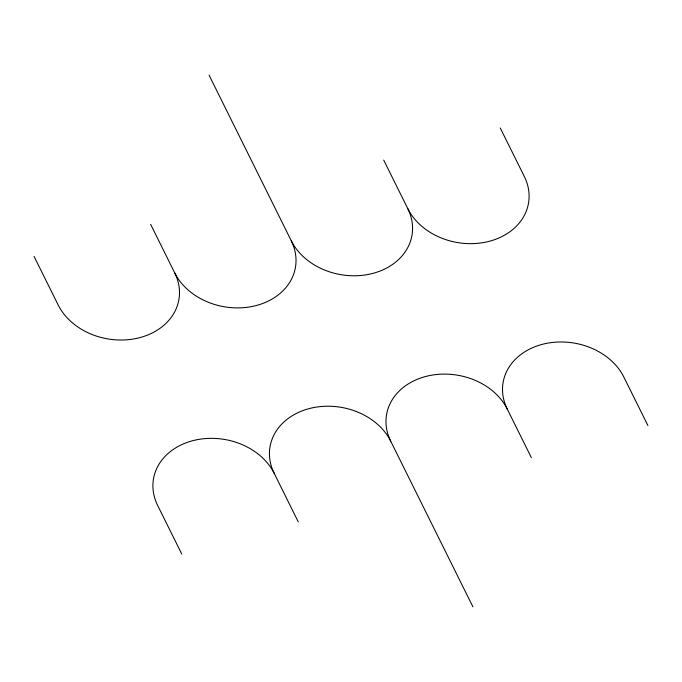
<?xml version="1.0" encoding="UTF-8"?>
<svg xmlns="http://www.w3.org/2000/svg" width="682" height="682" viewBox="0 0 682 682"><rect width="100%" height="100%" fill="white"/><g stroke="black" fill="none" stroke-linecap="round" stroke-linejoin="round"><path stroke-width="1.02" d="M500.247 127.977L524.322 176.493A63.349 50.724 9.4 0 1 490.128 241.07A63.349 50.724 9.4 0 1 407.785 208.615L383.71 160.1M647.9 425.525L623.825 377.01A63.349 50.724 9.4 0 0 541.482 344.563A63.349 50.724 9.4 0 0 507.289 409.14L531.363 457.648M209.076 75.148L291.248 240.737A63.349 50.724 9.4 0 0 373.591 273.192A63.349 50.724 9.4 0 0 407.785 208.615M298.29 521.901L274.215 473.385A63.349 50.724 9.4 0 1 308.409 408.808A63.349 50.724 9.4 0 1 390.752 441.263L472.924 606.852M150.637 224.352L174.711 272.86A63.349 50.724 9.4 0 0 257.054 305.314A63.349 50.724 9.4 0 0 291.248 240.737M34.1 256.475L58.175 304.99A63.349 50.724 9.4 0 0 140.518 337.437A63.349 50.724 9.4 0 0 174.711 272.86M181.753 554.023L157.678 505.507A63.349 50.724 9.4 0 1 191.872 440.93A63.349 50.724 9.4 0 1 274.215 473.385M390.752 441.263A63.349 50.724 9.4 0 1 424.946 376.686A63.349 50.724 9.4 0 1 507.289 409.14"/></g></svg>
